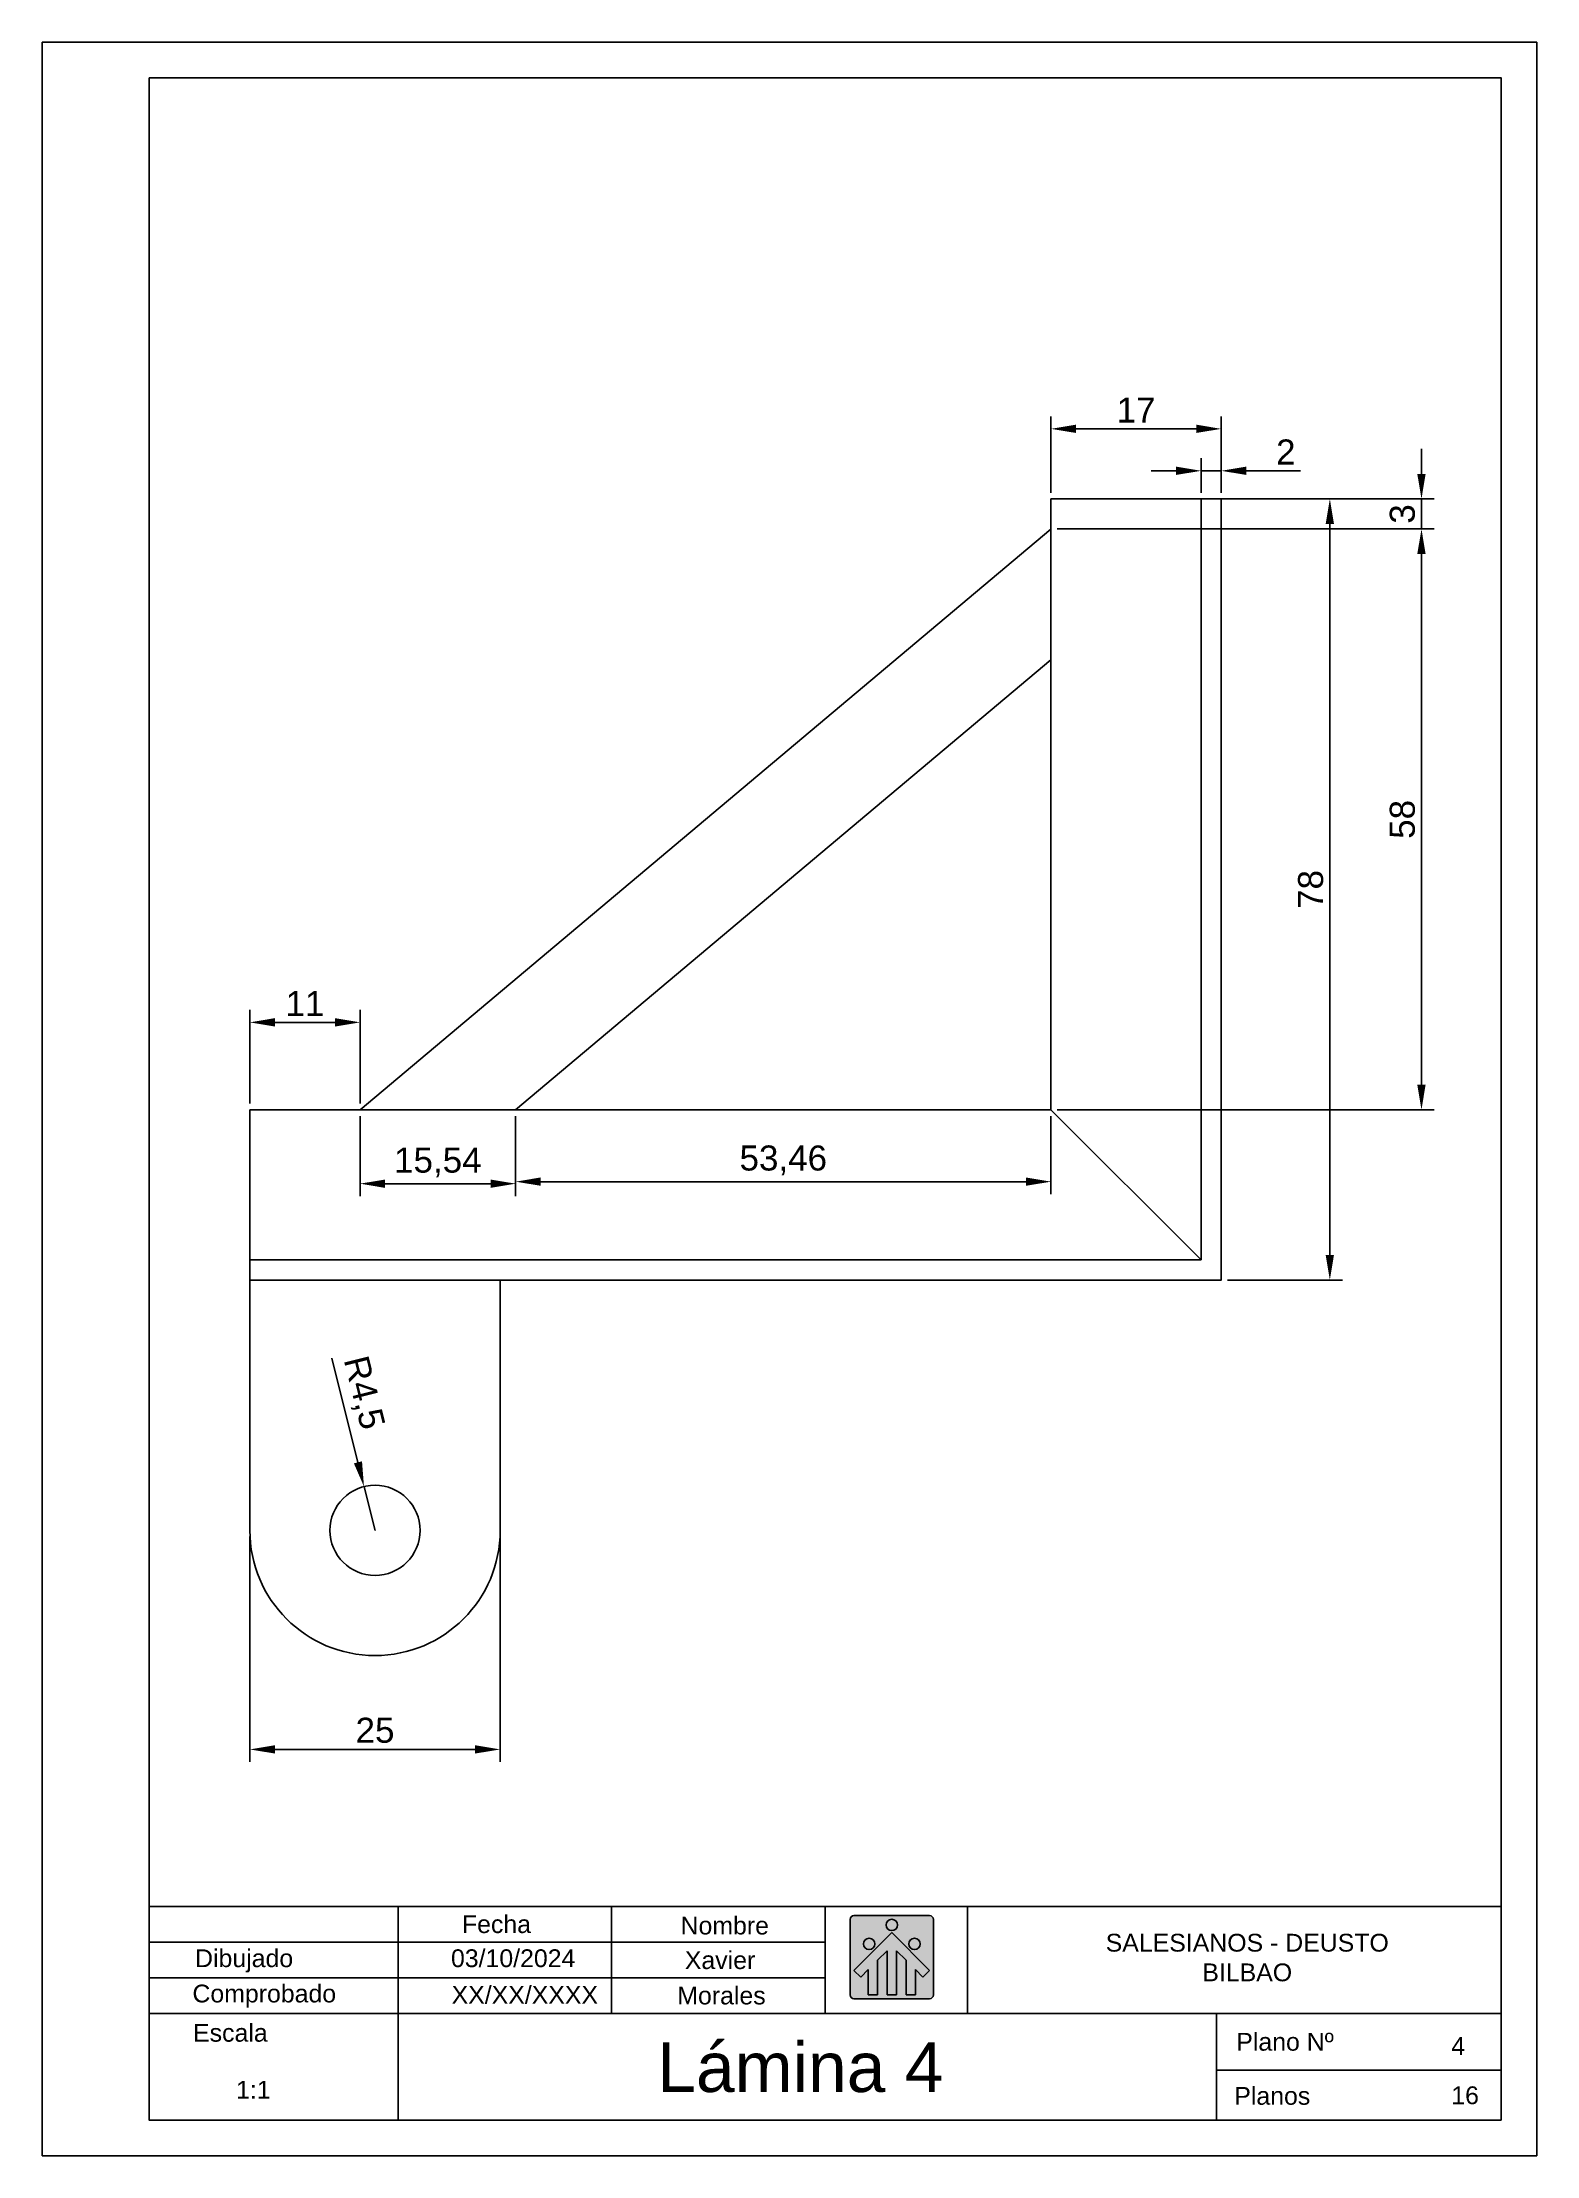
# Paper-space layout 'Lamina_4' of a CAD drawing. Header units: millimetres. Extents: x -1918 to -1708, y -397 to -100.
# The model-space entities are those that its viewports show. They can reach past a viewport. Long polylines and large blocks are cut down to what shows.
import ezdxf

# ---------------------------------------------------------------- set-up
doc = ezdxf.new("R2010")
doc.units = ezdxf.units.MM
for name, color, linetype in [('Caj_Borde', 2, 'Continuous'), ('Caj_text_editar', 6, 'Continuous'), ('Caj_texto_fijo', 7, 'Continuous'), ('Cajetin', 7, 'Continuous'), ('Cota', 3, 'Continuous'), ('Cotas', 3, 'Continuous'), ('Figura', 7, 'Continuous'), ('Logo_SD', 1, 'Continuous')]:
    doc.layers.add(name, color=color, linetype=linetype)
doc.styles.get("Standard").update_dxf_attribs({"font": 'arial.ttf'})
doc.dimstyles.new('ISO-25', dxfattribs={"dimtxt": 2.5, "dimasz": 2.5, "dimexe": 1.25, "dimexo": 0.625, "dimtad": 1, "dimtxsty": 'Standard', "dimcen": 2.5, "dimadec": 0, "dimazin": 0, "dimtfac": 1, "dimtmove": 0, "dimatfit": 3, "dimfxl": 1, "dimarcsym": 0})

# ---------------------------------------------------------------- blocks, each defined once
blk = doc.blocks.new('*D18')
at = {"layer": 'Cota', "color": 0, "lineweight": -2, "transparency": 16777216}
for p, q in [((514.41, 79.02), (514.41, 88.38)), ((516.91, 87.13), (522.91, 87.13)), ((525.41, 79.02), (525.41, 88.38))]:
    blk.add_line(p, q, dxfattribs=at)
at = {"layer": 'Cota', "color": 0, "transparency": 16777216}
for points in [[(516.91, 87.55), (516.91, 86.71), (514.41, 87.13)], [(522.91, 87.55), (522.91, 86.71), (525.41, 87.13)]]:
    blk.add_solid(points, dxfattribs=at)
at = {"layer": 'Defpoints', "color": 0, "transparency": 16777216}
for p in [(525.41, 87.13), (514.41, 78.4), (525.41, 78.4)]:
    blk.add_point(p, dxfattribs=at)
at = {"layer": 'Cota', "color": 0, "transparency": 16777216, "insert": (519.91, 89.01), "char_height": 2.5, "attachment_point": 5}
blk.add_mtext('11', dxfattribs=at)
blk = doc.blocks.new('*D19')
at = {"layer": 'Cota', "color": 0, "lineweight": -2, "transparency": 16777216}
for p, q in [((525.41, 77.77), (525.41, 69.77)), ((540.95, 77.77), (540.95, 69.77)), ((527.91, 71.02), (538.45, 71.02))]:
    blk.add_line(p, q, dxfattribs=at)
at = {"layer": 'Cota', "color": 0, "transparency": 16777216}
for points in [[(527.91, 71.43), (527.91, 70.6), (525.41, 71.02)], [(538.45, 71.43), (538.45, 70.6), (540.95, 71.02)]]:
    blk.add_solid(points, dxfattribs=at)
at = {"layer": 'Defpoints', "color": 0, "transparency": 16777216}
for p in [(525.41, 78.4), (540.95, 78.4), (540.95, 71.02)]:
    blk.add_point(p, dxfattribs=at)
at = {"layer": 'Cota', "color": 0, "transparency": 16777216, "insert": (533.18, 73.14), "char_height": 2.5, "attachment_point": 5}
blk.add_mtext('15,54', dxfattribs=at)
blk = doc.blocks.new('*D20')
at = {"layer": 'Cota', "color": 0, "lineweight": -2, "transparency": 16777216}
for p, q in [((540.95, 77.77), (540.95, 69.97)), ((594.41, 77.77), (594.41, 69.97)), ((543.45, 71.22), (591.91, 71.22))]:
    blk.add_line(p, q, dxfattribs=at)
at = {"layer": 'Cota', "color": 0, "transparency": 16777216}
for points in [[(543.45, 71.64), (543.45, 70.81), (540.95, 71.22)], [(591.91, 71.64), (591.91, 70.81), (594.41, 71.22)]]:
    blk.add_solid(points, dxfattribs=at)
at = {"layer": 'Defpoints', "color": 0, "transparency": 16777216}
for p in [(540.95, 78.4), (594.41, 78.4), (594.41, 71.22)]:
    blk.add_point(p, dxfattribs=at)
at = {"layer": 'Cota', "color": 0, "transparency": 16777216, "insert": (567.68, 73.35), "char_height": 2.5, "attachment_point": 5}
blk.add_mtext('53,46', dxfattribs=at)
blk = doc.blocks.new('*D21')
at = {"layer": 'Cota', "color": 0, "lineweight": -2, "transparency": 16777216}
for p, q in [((595.04, 139.4), (623.51, 139.4)), ((622.26, 63.9), (622.26, 136.9)), ((612.04, 61.4), (623.51, 61.4))]:
    blk.add_line(p, q, dxfattribs=at)
at = {"layer": 'Cota', "color": 0, "transparency": 16777216}
for points in [[(621.84, 136.9), (622.67, 136.9), (622.26, 139.4)], [(621.84, 63.9), (622.67, 63.9), (622.26, 61.4)]]:
    blk.add_solid(points, dxfattribs=at)
at = {"layer": 'Defpoints', "color": 0, "transparency": 16777216}
for p in [(594.41, 139.4), (622.26, 139.4), (611.41, 61.4)]:
    blk.add_point(p, dxfattribs=at)
at = {"layer": 'Cota', "color": 0, "transparency": 16777216, "insert": (620.35, 100.4), "char_height": 2.5, "attachment_point": 5, "rotation": 90}
blk.add_mtext('78', dxfattribs=at)
blk = doc.blocks.new('*D22')
at = {"layer": 'Cota', "color": 0, "lineweight": -2, "transparency": 16777216}
for p, q in [((595.04, 136.4), (632.66, 136.4)), ((631.41, 80.9), (631.41, 133.9)), ((595.04, 78.4), (632.66, 78.4))]:
    blk.add_line(p, q, dxfattribs=at)
at = {"layer": 'Cota', "color": 0, "transparency": 16777216}
for points in [[(630.99, 133.9), (631.82, 133.9), (631.41, 136.4)], [(630.99, 80.9), (631.82, 80.9), (631.41, 78.4)]]:
    blk.add_solid(points, dxfattribs=at)
at = {"layer": 'Defpoints', "color": 0, "transparency": 16777216}
for p in [(594.41, 136.4), (631.41, 136.4), (594.41, 78.4)]:
    blk.add_point(p, dxfattribs=at)
at = {"layer": 'Cota', "color": 0, "transparency": 16777216, "insert": (629.51, 107.4), "char_height": 2.5, "attachment_point": 5, "rotation": 90}
blk.add_mtext('58', dxfattribs=at)
blk = doc.blocks.new('*D23')
at = {"layer": 'Cota', "color": 0, "lineweight": -2, "transparency": 16777216}
for p, q in [((631.41, 141.9), (631.41, 144.4)), ((595.04, 139.4), (632.66, 139.4)), ((631.41, 136.4), (631.41, 139.4)), ((595.04, 136.4), (632.66, 136.4)), ((631.41, 133.9), (631.41, 131.4))]:
    blk.add_line(p, q, dxfattribs=at)
at = {"layer": 'Cota', "color": 0, "transparency": 16777216}
for points in [[(630.99, 141.9), (631.82, 141.9), (631.41, 139.4)], [(630.99, 133.9), (631.82, 133.9), (631.41, 136.4)]]:
    blk.add_solid(points, dxfattribs=at)
at = {"layer": 'Defpoints', "color": 0, "transparency": 16777216}
for p in [(594.41, 139.4), (631.41, 139.4), (594.41, 136.4)]:
    blk.add_point(p, dxfattribs=at)
at = {"layer": 'Cota', "color": 0, "transparency": 16777216, "insert": (629.51, 137.9), "char_height": 2.5, "attachment_point": 5, "rotation": 90}
blk.add_mtext('3', dxfattribs=at)
blk = doc.blocks.new('*D24')
at = {"layer": 'Cota', "color": 0, "lineweight": -2, "transparency": 16777216}
for p, q in [((606.91, 142.21), (604.41, 142.21)), ((609.41, 140.02), (609.41, 143.46)), ((609.41, 142.21), (611.41, 142.21)), ((611.41, 140.02), (611.41, 143.46)), ((613.91, 142.21), (619.32, 142.21))]:
    blk.add_line(p, q, dxfattribs=at)
at = {"layer": 'Cota', "color": 0, "transparency": 16777216}
for points in [[(606.91, 142.63), (606.91, 141.8), (609.41, 142.21)], [(613.91, 142.63), (613.91, 141.8), (611.41, 142.21)]]:
    blk.add_solid(points, dxfattribs=at)
at = {"layer": 'Defpoints', "color": 0, "transparency": 16777216}
for p in [(611.41, 142.21), (609.41, 139.4), (611.41, 139.4)]:
    blk.add_point(p, dxfattribs=at)
at = {"layer": 'Cota', "color": 0, "transparency": 16777216, "insert": (617.86, 144.09), "char_height": 2.5, "attachment_point": 5}
blk.add_mtext('2', dxfattribs=at)
blk = doc.blocks.new('*D25')
at = {"layer": 'Cota', "color": 0, "lineweight": -2, "transparency": 16777216}
for p, q in [((594.41, 140.02), (594.41, 147.65)), ((596.91, 146.4), (608.91, 146.4)), ((611.41, 140.02), (611.41, 147.65))]:
    blk.add_line(p, q, dxfattribs=at)
at = {"layer": 'Cota', "color": 0, "transparency": 16777216}
for points in [[(596.91, 146.82), (596.91, 145.99), (594.41, 146.4)], [(608.91, 146.82), (608.91, 145.99), (611.41, 146.4)]]:
    blk.add_solid(points, dxfattribs=at)
at = {"layer": 'Defpoints', "color": 0, "transparency": 16777216}
for p in [(611.41, 146.4), (594.41, 139.4), (611.41, 139.4)]:
    blk.add_point(p, dxfattribs=at)
at = {"layer": 'Cota', "color": 0, "transparency": 16777216, "insert": (602.91, 148.28), "char_height": 2.5, "attachment_point": 5}
blk.add_mtext('17', dxfattribs=at)
blk = doc.blocks.new('*D26')
at = {"layer": 'Cota', "color": 0, "lineweight": -2, "transparency": 16777216}
for p, q in [((522.6, 53.58), (525.21, 43.19)), ((526.91, 36.4), (525.81, 40.76))]:
    blk.add_line(p, q, dxfattribs=at)
at = {"layer": 'Cota', "color": 0, "transparency": 16777216}
blk.add_solid([(525.61, 43.29), (524.8, 43.09), (525.81, 40.76)], dxfattribs=at)
at = {"layer": 'Defpoints', "color": 0, "transparency": 16777216}
for p in [(525.81, 40.76), (526.91, 36.4)]:
    blk.add_point(p, dxfattribs=at)
at = {"layer": 'Cota', "color": 0, "transparency": 16777216, "insert": (525.66, 50.11), "char_height": 2.5, "attachment_point": 5, "rotation": 284.0926}
blk.add_mtext('R4,5', dxfattribs=at)
blk = doc.blocks.new('*D27')
at = {"layer": 'Cota', "color": 0, "lineweight": -2, "transparency": 16777216}
for p, q in [((514.41, 35.77), (514.41, 13.27)), ((539.41, 35.77), (539.41, 13.27)), ((516.91, 14.52), (536.91, 14.52))]:
    blk.add_line(p, q, dxfattribs=at)
at = {"layer": 'Cota', "color": 0, "transparency": 16777216}
for points in [[(516.91, 14.94), (516.91, 14.11), (514.41, 14.52)], [(536.91, 14.94), (536.91, 14.11), (539.41, 14.52)]]:
    blk.add_solid(points, dxfattribs=at)
at = {"layer": 'Defpoints', "color": 0, "transparency": 16777216}
for p in [(514.41, 36.4), (539.41, 36.4), (539.41, 14.52)]:
    blk.add_point(p, dxfattribs=at)
at = {"layer": 'Cota', "color": 0, "transparency": 16777216, "insert": (526.91, 16.42), "char_height": 2.5, "attachment_point": 5}
blk.add_mtext('25', dxfattribs=at)

msp = doc.modelspace()

# ---------------------------------------------------------------- linework, layer by layer
at = {"layer": 'Figura'}
for p, q in [((594.411, 78.398), (594.411, 139.398)), ((609.411, 63.398), (609.411, 139.398)), ((525.411, 78.398), (594.411, 136.398)), ((540.951, 78.398), (594.411, 123.335)), ((525.411, 78.398), (514.411, 78.398)), ((525.411, 78.398), (540.951, 78.398)), ((540.951, 78.398), (594.411, 78.398)), ((594.411, 78.398), (609.411, 63.398)), ((514.411, 63.398), (609.411, 63.398)), ((514.411, 61.398), (514.411, 36.398)), ((539.411, 36.398), (539.411, 61.398))]:
    msp.add_line(p, q, dxfattribs=at)
msp.add_lwpolyline([(514.411, 78.398), (514.411, 61.398), (611.411, 61.398), (611.411, 139.398), (594.411, 139.398)], dxfattribs=at)
msp.add_circle((526.911, 36.398), 4.5, dxfattribs=at)
msp.add_arc((526.911, 36.398), 12.5, 180, 0, dxfattribs=at)

# ---------------------------------------------------------------- dimensions: what is measured, and where the dimension line sits
at = {"layer": 'Cota'}
for base, p1, p2, picture, middle in [((611.411, 146.404), (594.411, 139.398), (611.411, 139.398), '*D25', (602.911, 148.284)), ((611.411, 142.214), (609.411, 139.398), (611.411, 139.398), '*D24', (617.864, 144.094)), ((525.411, 87.132), (514.411, 78.398), (525.411, 78.398), '*D18', (519.911, 89.012)), ((540.951, 71.016), (525.411, 78.398), (540.951, 78.398), '*D19', (533.181, 73.143)), ((594.411, 71.224), (540.951, 78.398), (594.411, 78.398), '*D20', (567.681, 73.352)), ((539.411, 14.522), (514.411, 36.398), (539.411, 36.398), '*D27', (526.911, 16.424))]:
    dim = msp.add_linear_dim(base=base, p1=p1, p2=p2, dimstyle='ISO-25', dxfattribs=at)
    dim.commit()
    dim.dimension.update_dxf_attribs({"geometry": picture, "text_midpoint": middle})
dim = msp.add_linear_dim(base=(631.407, 139.398), p1=(594.411, 136.398), p2=(594.411, 139.398), angle=90, dimstyle='ISO-25', dxfattribs=at)
dim.commit()
dim.dimension.update_dxf_attribs({"geometry": '*D23', "text_midpoint": (629.505, 137.898)})
for base, p1, p2, picture, middle in [((622.255, 139.398), (611.411, 61.398), (594.411, 139.398), '*D21', (622.255, 100.398)), ((631.407, 136.398), (594.411, 78.398), (594.411, 136.398), '*D22', (631.407, 107.398))]:
    dim = msp.add_linear_dim(base=base, p1=p1, p2=p2, angle=90, dimstyle='ISO-25', dxfattribs=at)
    dim.commit()
    dim.dimension.update_dxf_attribs({"geometry": picture, "text_midpoint": middle, "dimtype": 160})
dim = msp.add_radius_dim(center=(526.911, 36.398), mpoint=(525.815, 40.762), dimstyle='ISO-25', dxfattribs=at)
dim.commit()
dim.dimension.update_dxf_attribs({"geometry": '*D26', "text_midpoint": (525.656, 50.111)})

psp = doc.layouts.new('Lamina_4')

# ---------------------------------------------------------------- hatches: boundary and pattern name
at = {"true_color": 0xffffff}
h = psp.add_hatch(color=7, dxfattribs=at)
h.dxf.hatch_style = 1
h.paths.add_polyline_path([(-1797.61, -364.5, 1), (-1799.2, -364.5, 1)])
h.paths.add_polyline_path([(-1800.8, -367.16, 1), (-1802.39, -367.16, 1)], flags=17)
h.paths.add_polyline_path([(-1796.01, -367.16, 1), (-1794.42, -367.16, 1)], flags=17)
h.paths.add_polyline_path([(-1798.41, -365.56), (-1803.72, -370.88), (-1802.78, -371.82), (-1801.73, -370.76), (-1801.73, -374.33), (-1800.4, -374.33), (-1800.4, -369.44), (-1799.07, -368.11), (-1799.07, -374.33), (-1797.74, -374.33), (-1797.74, -368.11), (-1796.41, -369.44), (-1796.41, -374.33), (-1795.08, -374.33), (-1795.08, -370.76), (-1794.03, -371.82), (-1793.09, -370.88)])
at = {"layer": 'Cotas'}
h = psp.add_hatch(color=1, dxfattribs=at)
h.dxf.hatch_style = 1
h.paths.add_polyline_path([(-1804.25, -374.33, 0.414214), (-1803.72, -374.86), (-1793.09, -374.86, 0.414214), (-1792.56, -374.33), (-1792.56, -370.88), (-1792.56, -363.71, 0.414214), (-1793.09, -363.17), (-1803.72, -363.17, 0.414214), (-1804.25, -363.71)])
h.paths.add_polyline_path([(-1800.8, -367.16, -1), (-1802.39, -367.16, -1)], flags=16)
h.paths.add_polyline_path([(-1798.41, -365.56), (-1793.09, -370.88), (-1794.03, -371.82), (-1795.08, -370.76), (-1795.08, -374.33), (-1796.41, -374.33), (-1796.41, -369.44), (-1797.74, -368.11), (-1797.74, -374.33), (-1799.07, -374.33), (-1799.07, -368.11), (-1800.4, -369.44), (-1800.4, -374.33), (-1801.73, -374.33), (-1801.73, -370.76), (-1802.78, -371.82), (-1803.72, -370.88)], flags=16)
h.paths.add_polyline_path([(-1797.61, -364.5, -1), (-1799.2, -364.5, -1)], flags=16)
h.paths.add_polyline_path([(-1794.42, -367.16, -1), (-1796.01, -367.16, -1)], flags=16)

# ---------------------------------------------------------------- linework, layer by layer
at = {"layer": 'Caj_Borde'}
psp.add_lwpolyline([(-1917.78, -99.92), (-1707.78, -99.92), (-1707.78, -396.92), (-1917.78, -396.92)], close=True, dxfattribs=at)
at = {"layer": 'Cajetin'}
for p, q in [((-1902.78, -361.92), (-1712.78, -361.92)), ((-1867.78, -391.92), (-1867.78, -361.92)), ((-1837.78, -361.92), (-1837.78, -376.92)), ((-1807.78, -361.92), (-1807.78, -376.92)), ((-1787.78, -361.92), (-1787.78, -376.92)), ((-1902.78, -366.92), (-1807.78, -366.92)), ((-1902.78, -371.92), (-1807.78, -371.92)), ((-1902.78, -376.92), (-1712.78, -376.92)), ((-1752.78, -391.92), (-1752.78, -376.92)), ((-1712.78, -384.92), (-1752.78, -384.92))]:
    psp.add_line(p, q, dxfattribs=at)
psp.add_lwpolyline([(-1902.78, -104.92), (-1712.78, -104.92), (-1712.78, -391.92), (-1902.78, -391.92)], close=True, dxfattribs=at)
at = {"layer": 'Logo_SD'}
for p, q in [((-1804.25, -363.71), (-1804.25, -374.33)), ((-1803.72, -363.17), (-1793.09, -363.17)), ((-1792.56, -370.88), (-1792.56, -363.71)), ((-1803.72, -370.88), (-1798.41, -365.56)), ((-1800.4, -369.44), (-1799.07, -368.11)), ((-1799.07, -368.11), (-1799.07, -374.33)), ((-1798.41, -365.56), (-1793.09, -370.88)), ((-1797.74, -368.11), (-1796.41, -369.44)), ((-1797.74, -368.11), (-1797.74, -374.33)), ((-1802.78, -371.82), (-1803.72, -370.88)), ((-1802.78, -371.82), (-1801.73, -370.76)), ((-1801.73, -370.76), (-1801.73, -374.33)), ((-1800.4, -369.44), (-1800.4, -374.33)), ((-1796.41, -369.44), (-1796.41, -374.33)), ((-1795.08, -370.76), (-1794.03, -371.82)), ((-1795.08, -370.76), (-1795.08, -374.33)), ((-1794.03, -371.82), (-1793.09, -370.88)), ((-1792.56, -374.33), (-1792.56, -370.88)), ((-1793.09, -374.86), (-1803.72, -374.86)), ((-1801.73, -374.33), (-1800.4, -374.33)), ((-1799.07, -374.33), (-1797.74, -374.33)), ((-1796.41, -374.33), (-1795.08, -374.33))]:
    psp.add_line(p, q, dxfattribs=at)
for centre in [(-1798.41, -364.5), (-1801.59, -367.16), (-1795.22, -367.16)]:
    psp.add_circle(centre, 0.797, dxfattribs=at)
for centre, start, end in [((-1803.72, -363.71), 90, 180), ((-1793.09, -363.71), 0, 90), ((-1803.72, -374.33), 180, 270), ((-1793.09, -374.33), 270, 0)]:
    psp.add_arc(centre, 0.531, start, end, dxfattribs=at)

# ---------------------------------------------------------------- texts
at = {"layer": 'Caj_text_editar', "attachment_point": 1}
for s, width, insert, char_height in [('03/10/2024', 4.8216, (-1860.35, -367.92), 2.5), ('Xavier', 4.8216, (-1827.49, -368.19), 2.5), ('XX/XX/XXXX', 4.8216, (-1860.26, -373.06), 2.5), ('Morales', 4.8216, (-1828.55, -373.16), 2.5), ('Lámina 4', 46.3053, (-1831.37, -380.97), 7), ('4', 3.8577, (-1719.79, -380.25), 2.5), ('1:1', 4.8216, (-1890.55, -386.4), 2.5), ('16', 4.8216, (-1719.79, -387.18), 2.5)]:
    psp.add_mtext_dynamic_manual_height_columns(s, width=width, gutter_width=12.5, heights=[0], dxfattribs=dict(at, insert=insert, char_height=char_height))
at = {"layer": 'Caj_texto_fijo', "char_height": 2.5}
for s, width, insert, attachment_point in [('Fecha', 9.4868, (-1858.81, -363.13), 1), ('Nombre', 9.4868, (-1828.09, -363.33), 1), ('Dibujado', 14.1272, (-1896.31, -367.92), 1), ('SALESIANOS - DEUSTO BILBAO', 41.1346, (-1748.46, -365.74), 2), ('Comprobado', 20.531, (-1896.68, -372.88), 1), ('Escala', 11.1573, (-1896.59, -378.4), 1), ('Plano Nº', 14.4057, (-1750, -379.66), 1), ('Planos', 10.9717, (-1750.28, -387.26), 1)]:
    psp.add_mtext_dynamic_manual_height_columns(s, width=width, gutter_width=12.5, heights=[0], dxfattribs=dict(at, insert=insert, attachment_point=attachment_point))

# ---------------------------------------------------------------- viewports
at = {"layer": 'Cajetin'}
psp.add_viewport(center=(-1807.78, -233.42), size=(190, 257), view_center_point=(571.854, 90.139), view_height=182.636, dxfattribs=at)

doc.saveas('drawing.dxf')
